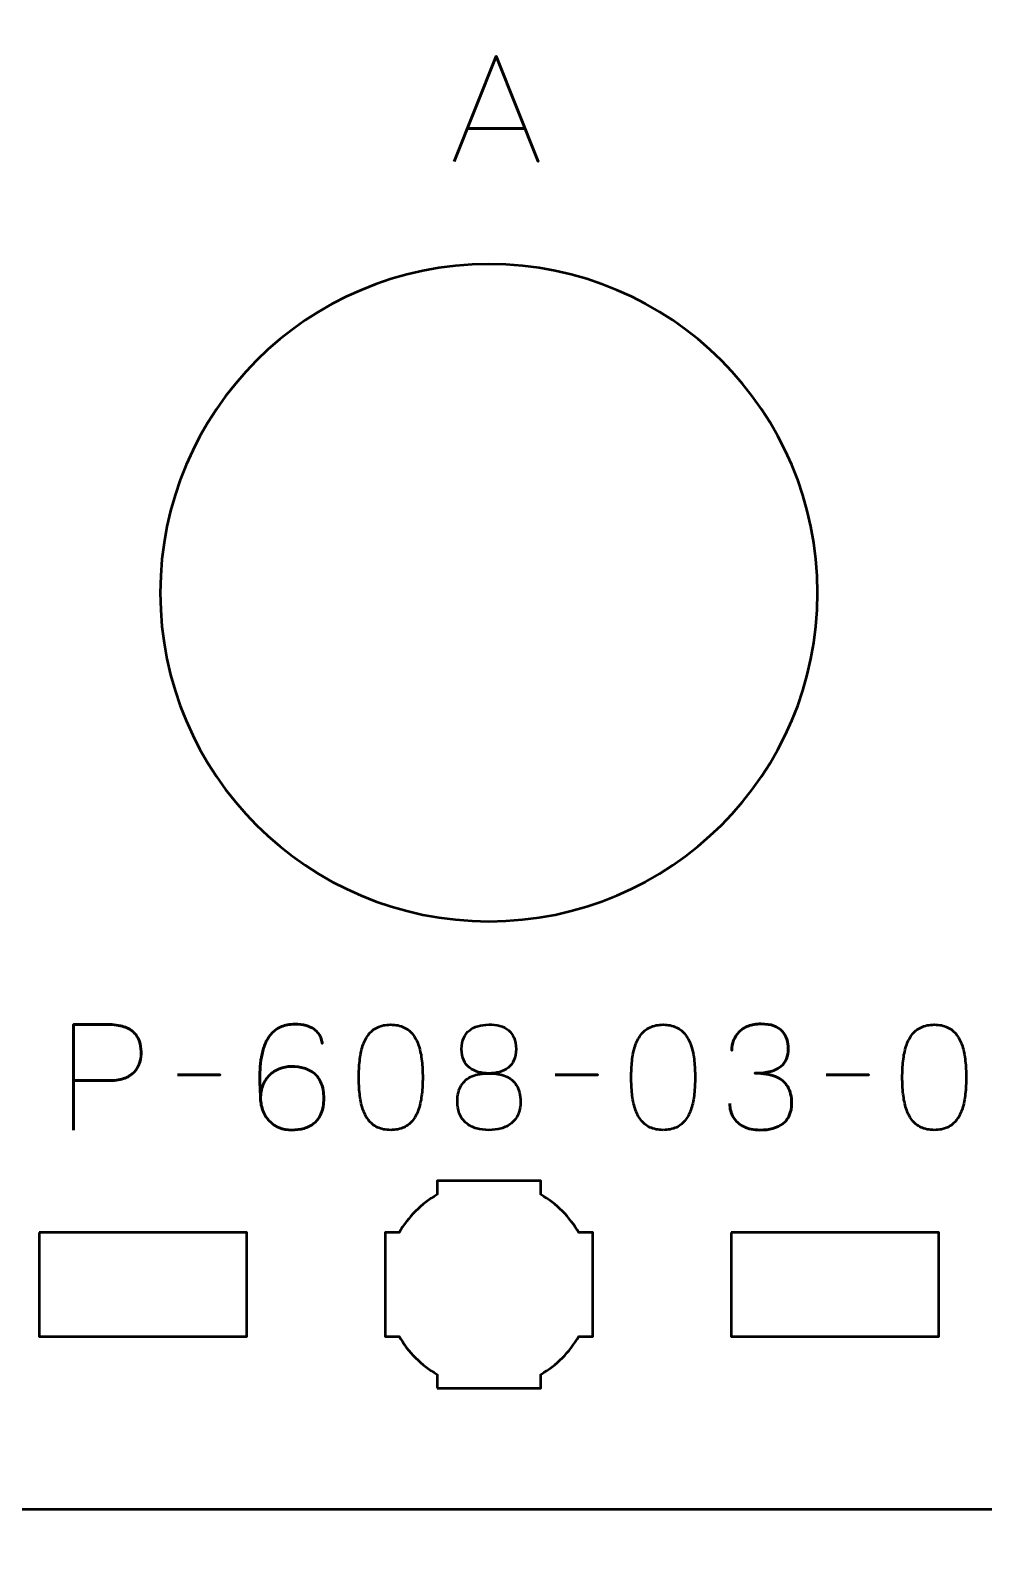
# Model space of a CAD drawing. Header units: centimetres. Extents: x -21 to 0, y -29.7 to 0.
# Drawn here: x -6.825 to -4.07, y -17.125 to -12.724 of the extents above; entities that cross this region are included whole.
import ezdxf

# ---------------------------------------------------------------- set-up
doc = ezdxf.new("R2010")
doc.units = ezdxf.units.CM
doc.header["$MEASUREMENT"] = 0
doc.layers.add('Layer 1', color=7, linetype='Continuous')

msp = doc.modelspace()

# ---------------------------------------------------------------- linework, layer by layer
at = {"layer": 'Layer 1', "color": 1, "lineweight": 53}
msp.add_open_spline([(-21.00003, -29.19995), (-21.00003, -29.19995), (-21.00003, -1.69992), (-21.00003, -1.69992), (-21.00003, -1.69992), (-21.00003, -1.61709), (-20.93286, -1.54992), (-20.85003, -1.54992), (-20.85003, -1.54992), (-20.7672, -1.54992), (-20.70003, -1.48275), (-20.70003, -1.39992), (-20.70003, -1.39992), (-20.70003, -1.31709), (-20.7672, -1.24992), (-20.85003, -1.24992), (-20.85003, -1.24992), (-20.93286, -1.24992), (-21.00003, -1.18275), (-21.00003, -1.09992), (-21.00003, -1.09992), (-21.00003, -1.09992), (-21.00003, -0.49992), (-21.00003, -0.49992), (-21.00003, -0.49992), (-21.00003, -0.22295), (-20.77694, 0.00004), (-20.49994, 0.00004), (-20.49994, 0.00004), (-20.49994, 0.00004), (-0.50008, 0.00004), (-0.50008, 0.00004), (-0.50008, 0.00004), (-0.22294, 0.00004), (0.00002, -0.22295), (0.00002, -0.49992), (0.00002, -0.49992), (0.00002, -0.49992), (0.00002, -29.19995), (0.00002, -29.19995), (0.00002, -29.19995), (0.00002, -29.47695), (-0.22294, -29.70004), (-0.50008, -29.70004), (-0.50008, -29.70004), (-0.50008, -29.70004), (-20.49994, -29.70004), (-20.49994, -29.70004), (-20.49994, -29.70004), (-20.77694, -29.70004), (-21.00003, -29.47695), (-21.00003, -29.19995)], degree=3, knots=[0, 0, 0, 0, 0.0769231, 0.0769231, 0.0769231, 0.0769231, 0.1538462, 0.1538462, 0.1538462, 0.1538462, 0.2307692, 0.2307692, 0.2307692, 0.2307692, 0.3076923, 0.3076923, 0.3076923, 0.3076923, 0.3846154, 0.3846154, 0.3846154, 0.3846154, 0.4615385, 0.4615385, 0.4615385, 0.4615385, 0.5384615, 0.5384615, 0.5384615, 0.5384615, 0.6153846, 0.6153846, 0.6153846, 0.6153846, 0.6923077, 0.6923077, 0.6923077, 0.6923077, 0.7692308, 0.7692308, 0.7692308, 0.7692308, 0.8461538, 0.8461538, 0.8461538, 0.8461538, 0.9230769, 0.9230769, 0.9230769, 0.9230769, 1, 1, 1, 1], dxfattribs=at)
at = {"layer": 'Layer 1', "color": 3, "lineweight": 53}
msp.add_open_spline([(-7.64993, -11.69997), (-7.64993, -11.69997), (-3.35006, -11.69997), (-3.35006, -11.69997), (-3.35006, -11.69997), (-3.07292, -11.69997), (-2.84996, -11.92306), (-2.84996, -12.20006), (-2.84996, -12.20006), (-2.84996, -12.20006), (-2.84996, -16.49993), (-2.84996, -16.49993), (-2.84996, -16.49993), (-2.84996, -16.77707), (-3.07292, -17.00003), (-3.35006, -17.00003), (-3.35006, -17.00003), (-3.35006, -17.00003), (-7.64993, -17.00003), (-7.64993, -17.00003), (-7.64993, -17.00003), (-7.92693, -17.00003), (-8.15002, -16.77707), (-8.15002, -16.49993), (-8.15002, -16.49993), (-8.15002, -16.49993), (-8.15002, -12.20006), (-8.15002, -12.20006), (-8.15002, -12.20006), (-8.15002, -11.92306), (-7.92693, -11.69997), (-7.64993, -11.69997)], degree=3, knots=[0, 0, 0, 0, 0.125, 0.125, 0.125, 0.125, 0.25, 0.25, 0.25, 0.25, 0.375, 0.375, 0.375, 0.375, 0.5, 0.5, 0.5, 0.5, 0.625, 0.625, 0.625, 0.625, 0.75, 0.75, 0.75, 0.75, 0.875, 0.875, 0.875, 0.875, 1, 1, 1, 1], dxfattribs=at)
at = {"layer": 'Layer 1', "color": 5, "lineweight": 53}
for points, knots in [([(-5.60015, -13.10342), (-5.60015, -13.10342), (-5.47908, -12.7982), (-5.47908, -12.7982), (-5.47908, -12.7982), (-5.47908, -12.7982), (-5.35758, -13.10342), (-5.35758, -13.10342), (-5.35758, -13.10342), (-5.35758, -13.10342), (-5.47908, -12.7982), (-5.47908, -12.7982), (-5.47908, -12.7982), (-5.47908, -12.7982), (-5.60015, -13.10342), (-5.60015, -13.10342)], [0, 0, 0, 0, 0.25, 0.25, 0.25, 0.25, 0.5, 0.5, 0.5, 0.5, 0.75, 0.75, 0.75, 0.75, 1, 1, 1, 1]), ([(-5.56205, -13.00732), (-5.56205, -13.00732), (-5.39611, -13.00732), (-5.39611, -13.00732), (-5.39611, -13.00732), (-5.39611, -13.00732), (-5.56205, -13.00732), (-5.56205, -13.00732)], [0, 0, 0, 0, 0.5, 0.5, 0.5, 0.5, 1, 1, 1, 1]), ([(-6.7008, -15.90342), (-6.7008, -15.90342), (-6.7008, -15.5982), (-6.7008, -15.5982), (-6.7008, -15.5982), (-6.7008, -15.5982), (-6.60343, -15.5982), (-6.60343, -15.5982), (-6.60343, -15.5982), (-6.58396, -15.59827), (-6.56795, -15.60046), (-6.55532, -15.60469), (-6.55532, -15.60469), (-6.54276, -15.60885), (-6.53288, -15.61464), (-6.52575, -15.62198), (-6.52575, -15.62198), (-6.51863, -15.62924), (-6.51355, -15.63757), (-6.51044, -15.64695), (-6.51044, -15.64695), (-6.50741, -15.65634), (-6.50565, -15.66614), (-6.50522, -15.67652), (-6.50522, -15.67652), (-6.50473, -15.68689), (-6.50593, -15.69705), (-6.50875, -15.70692), (-6.50875, -15.70692), (-6.51164, -15.7168), (-6.51651, -15.72576), (-6.5235, -15.73381), (-6.5235, -15.73381), (-6.53041, -15.74185), (-6.53979, -15.74827), (-6.55158, -15.753), (-6.55158, -15.753), (-6.56336, -15.75779), (-6.57796, -15.76019), (-6.59539, -15.76033), (-6.59539, -15.76033), (-6.59539, -15.76033), (-6.7008, -15.76033), (-6.7008, -15.76033), (-6.7008, -15.76033), (-6.7008, -15.76033), (-6.59539, -15.76033), (-6.59539, -15.76033), (-6.59539, -15.76033), (-6.57832, -15.76019), (-6.56385, -15.75779), (-6.55214, -15.753), (-6.55214, -15.753), (-6.54036, -15.74827), (-6.53097, -15.74185), (-6.52392, -15.73381), (-6.52392, -15.73381), (-6.51693, -15.72576), (-6.51192, -15.7168), (-6.50896, -15.70692), (-6.50896, -15.70692), (-6.506, -15.69705), (-6.50473, -15.68689), (-6.50522, -15.67652), (-6.50522, -15.67652), (-6.50565, -15.66614), (-6.50741, -15.65634), (-6.51058, -15.64695), (-6.51058, -15.64695), (-6.51369, -15.63757), (-6.51891, -15.62924), (-6.52604, -15.62198), (-6.52604, -15.62198), (-6.53323, -15.61464), (-6.54311, -15.60885), (-6.55567, -15.60469), (-6.55567, -15.60469), (-6.5683, -15.60046), (-6.58417, -15.59827), (-6.60343, -15.5982), (-6.60343, -15.5982), (-6.60343, -15.5982), (-6.7008, -15.5982), (-6.7008, -15.5982), (-6.7008, -15.5982), (-6.7008, -15.5982), (-6.7008, -15.90342), (-6.7008, -15.90342)], [0, 0, 0, 0, 0.0454545, 0.0454545, 0.0454545, 0.0454545, 0.0909091, 0.0909091, 0.0909091, 0.0909091, 0.1363636, 0.1363636, 0.1363636, 0.1363636, 0.1818182, 0.1818182, 0.1818182, 0.1818182, 0.2272727, 0.2272727, 0.2272727, 0.2272727, 0.2727273, 0.2727273, 0.2727273, 0.2727273, 0.3181818, 0.3181818, 0.3181818, 0.3181818, 0.3636364, 0.3636364, 0.3636364, 0.3636364, 0.4090909, 0.4090909, 0.4090909, 0.4090909, 0.4545455, 0.4545455, 0.4545455, 0.4545455, 0.5, 0.5, 0.5, 0.5, 0.5454545, 0.5454545, 0.5454545, 0.5454545, 0.5909091, 0.5909091, 0.5909091, 0.5909091, 0.6363636, 0.6363636, 0.6363636, 0.6363636, 0.6818182, 0.6818182, 0.6818182, 0.6818182, 0.7272727, 0.7272727, 0.7272727, 0.7272727, 0.7727273, 0.7727273, 0.7727273, 0.7727273, 0.8181818, 0.8181818, 0.8181818, 0.8181818, 0.8636364, 0.8636364, 0.8636364, 0.8636364, 0.9090909, 0.9090909, 0.9090909, 0.9090909, 0.9545455, 0.9545455, 0.9545455, 0.9545455, 1, 1, 1, 1]), ([(-6.16021, -15.81156), (-6.16014, -15.79773), (-6.15789, -15.78524), (-6.15337, -15.77395), (-6.15337, -15.77395), (-6.14893, -15.76273), (-6.14265, -15.75307), (-6.13453, -15.74495), (-6.13453, -15.74495), (-6.12649, -15.73691), (-6.11696, -15.7307), (-6.1061, -15.72633), (-6.1061, -15.72633), (-6.09523, -15.72195), (-6.08331, -15.71977), (-6.07047, -15.71969), (-6.07047, -15.71969), (-6.05756, -15.71962), (-6.04549, -15.72125), (-6.03427, -15.72449), (-6.03427, -15.72449), (-6.02305, -15.72767), (-6.01325, -15.73289), (-6.00471, -15.74009), (-6.00471, -15.74009), (-5.99617, -15.74721), (-5.98947, -15.75667), (-5.98467, -15.76845), (-5.98467, -15.76845), (-5.97988, -15.78023), (-5.97741, -15.79455), (-5.97734, -15.81156), (-5.97734, -15.81156), (-5.97741, -15.82856), (-5.97988, -15.84288), (-5.98467, -15.85467), (-5.98467, -15.85467), (-5.98947, -15.86645), (-5.99617, -15.8759), (-6.00471, -15.88303), (-6.00471, -15.88303), (-6.01325, -15.89023), (-6.02305, -15.89545), (-6.03427, -15.89862), (-6.03427, -15.89862), (-6.04549, -15.90187), (-6.05756, -15.90349), (-6.07047, -15.90342), (-6.07047, -15.90342), (-6.08331, -15.90335), (-6.09509, -15.90116), (-6.10589, -15.89679), (-6.10589, -15.89679), (-6.11661, -15.89241), (-6.12592, -15.8862), (-6.1339, -15.87809), (-6.1339, -15.87809), (-6.14187, -15.87005), (-6.14815, -15.86038), (-6.15266, -15.84909), (-6.15266, -15.84909), (-6.15725, -15.83787), (-6.15972, -15.82539), (-6.16021, -15.81156), (-6.16021, -15.81156), (-6.1605, -15.80457), (-6.16085, -15.79625), (-6.16134, -15.78658), (-6.16134, -15.78658), (-6.16184, -15.77684), (-6.16212, -15.76626), (-6.16219, -15.7549), (-6.16219, -15.7549), (-6.16226, -15.74347), (-6.16191, -15.73169), (-6.16099, -15.71962), (-6.16099, -15.71962), (-6.16014, -15.70749), (-6.15845, -15.69556), (-6.15598, -15.68378), (-6.15598, -15.68378), (-6.15351, -15.67207), (-6.14998, -15.66099), (-6.14533, -15.65062), (-6.14533, -15.65062), (-6.14067, -15.64025), (-6.13467, -15.63108), (-6.12726, -15.6231), (-6.12726, -15.6231), (-6.11979, -15.61513), (-6.11068, -15.60885), (-6.09989, -15.60427), (-6.09989, -15.60427), (-6.08909, -15.59975), (-6.07632, -15.59742), (-6.06158, -15.59735), (-6.06158, -15.59735), (-6.04874, -15.59742), (-6.03787, -15.59869), (-6.02884, -15.60116), (-6.02884, -15.60116), (-6.01981, -15.60363), (-6.0124, -15.60695), (-6.00647, -15.61104), (-6.00647, -15.61104), (-6.00062, -15.6152), (-5.99596, -15.61972), (-5.99258, -15.62473), (-5.99258, -15.62473), (-5.98919, -15.62967), (-5.98665, -15.63468), (-5.9851, -15.63969), (-5.9851, -15.63969), (-5.98347, -15.64469), (-5.98242, -15.64935), (-5.98199, -15.65366), (-5.98199, -15.65366), (-5.98242, -15.64935), (-5.98347, -15.64469), (-5.9851, -15.63969), (-5.9851, -15.63969), (-5.98665, -15.63468), (-5.98919, -15.62967), (-5.99258, -15.62473), (-5.99258, -15.62473), (-5.99596, -15.61972), (-6.00062, -15.6152), (-6.00647, -15.61104), (-6.00647, -15.61104), (-6.0124, -15.60695), (-6.01981, -15.60363), (-6.02884, -15.60116), (-6.02884, -15.60116), (-6.03787, -15.59869), (-6.04874, -15.59742), (-6.06158, -15.59735), (-6.06158, -15.59735), (-6.07632, -15.59742), (-6.08909, -15.59975), (-6.09989, -15.60427), (-6.09989, -15.60427), (-6.11068, -15.60885), (-6.11979, -15.61513), (-6.12726, -15.6231), (-6.12726, -15.6231), (-6.13467, -15.63108), (-6.14067, -15.64025), (-6.14533, -15.65062), (-6.14533, -15.65062), (-6.14998, -15.66099), (-6.15351, -15.67207), (-6.15598, -15.68378), (-6.15598, -15.68378), (-6.15845, -15.69556), (-6.16014, -15.70749), (-6.16099, -15.71962), (-6.16099, -15.71962), (-6.16191, -15.73169), (-6.16226, -15.74347), (-6.16219, -15.7549), (-6.16219, -15.7549), (-6.16212, -15.76626), (-6.16184, -15.77684), (-6.16134, -15.78658), (-6.16134, -15.78658), (-6.16085, -15.79625), (-6.1605, -15.80457), (-6.16021, -15.81156), (-6.16021, -15.81156), (-6.15972, -15.82539), (-6.15725, -15.83787), (-6.15266, -15.84909), (-6.15266, -15.84909), (-6.14815, -15.86038), (-6.14187, -15.87005), (-6.1339, -15.87809), (-6.1339, -15.87809), (-6.12592, -15.8862), (-6.11661, -15.89241), (-6.10589, -15.89679), (-6.10589, -15.89679), (-6.09509, -15.90116), (-6.08331, -15.90335), (-6.07047, -15.90342), (-6.07047, -15.90342), (-6.05756, -15.90349), (-6.04549, -15.90187), (-6.03427, -15.89862), (-6.03427, -15.89862), (-6.02305, -15.89545), (-6.01325, -15.89023), (-6.00471, -15.88303), (-6.00471, -15.88303), (-5.99617, -15.8759), (-5.98947, -15.86645), (-5.98467, -15.85467), (-5.98467, -15.85467), (-5.97988, -15.84288), (-5.97741, -15.82856), (-5.97734, -15.81156), (-5.97734, -15.81156), (-5.97741, -15.79455), (-5.97988, -15.78023), (-5.98467, -15.76845), (-5.98467, -15.76845), (-5.98947, -15.75667), (-5.99617, -15.74721), (-6.00471, -15.74009), (-6.00471, -15.74009), (-6.01325, -15.73289), (-6.02305, -15.72767), (-6.03427, -15.72449), (-6.03427, -15.72449), (-6.04549, -15.72125), (-6.05756, -15.71962), (-6.07047, -15.71969), (-6.07047, -15.71969), (-6.08331, -15.71977), (-6.09523, -15.72195), (-6.1061, -15.72633), (-6.1061, -15.72633), (-6.11696, -15.7307), (-6.12649, -15.73691), (-6.13453, -15.74495), (-6.13453, -15.74495), (-6.14265, -15.75307), (-6.14893, -15.76273), (-6.15337, -15.77395), (-6.15337, -15.77395), (-6.15789, -15.78524), (-6.16014, -15.79773), (-6.16021, -15.81156)], [0, 0, 0, 0, 0.0172414, 0.0172414, 0.0172414, 0.0172414, 0.0344828, 0.0344828, 0.0344828, 0.0344828, 0.0517241, 0.0517241, 0.0517241, 0.0517241, 0.0689655, 0.0689655, 0.0689655, 0.0689655, 0.0862069, 0.0862069, 0.0862069, 0.0862069, 0.1034483, 0.1034483, 0.1034483, 0.1034483, 0.1206897, 0.1206897, 0.1206897, 0.1206897, 0.137931, 0.137931, 0.137931, 0.137931, 0.1551724, 0.1551724, 0.1551724, 0.1551724, 0.1724138, 0.1724138, 0.1724138, 0.1724138, 0.1896552, 0.1896552, 0.1896552, 0.1896552, 0.2068966, 0.2068966, 0.2068966, 0.2068966, 0.2241379, 0.2241379, 0.2241379, 0.2241379, 0.2413793, 0.2413793, 0.2413793, 0.2413793, 0.2586207, 0.2586207, 0.2586207, 0.2586207, 0.2758621, 0.2758621, 0.2758621, 0.2758621, 0.2931034, 0.2931034, 0.2931034, 0.2931034, 0.3103448, 0.3103448, 0.3103448, 0.3103448, 0.3275862, 0.3275862, 0.3275862, 0.3275862, 0.3448276, 0.3448276, 0.3448276, 0.3448276, 0.362069, 0.362069, 0.362069, 0.362069, 0.3793103, 0.3793103, 0.3793103, 0.3793103, 0.3965517, 0.3965517, 0.3965517, 0.3965517, 0.4137931, 0.4137931, 0.4137931, 0.4137931, 0.4310345, 0.4310345, 0.4310345, 0.4310345, 0.4482759, 0.4482759, 0.4482759, 0.4482759, 0.4655172, 0.4655172, 0.4655172, 0.4655172, 0.4827586, 0.4827586, 0.4827586, 0.4827586, 0.5, 0.5, 0.5, 0.5, 0.5172414, 0.5172414, 0.5172414, 0.5172414, 0.5344828, 0.5344828, 0.5344828, 0.5344828, 0.5517241, 0.5517241, 0.5517241, 0.5517241, 0.5689655, 0.5689655, 0.5689655, 0.5689655, 0.5862069, 0.5862069, 0.5862069, 0.5862069, 0.6034483, 0.6034483, 0.6034483, 0.6034483, 0.6206897, 0.6206897, 0.6206897, 0.6206897, 0.637931, 0.637931, 0.637931, 0.637931, 0.6551724, 0.6551724, 0.6551724, 0.6551724, 0.6724138, 0.6724138, 0.6724138, 0.6724138, 0.6896552, 0.6896552, 0.6896552, 0.6896552, 0.7068966, 0.7068966, 0.7068966, 0.7068966, 0.7241379, 0.7241379, 0.7241379, 0.7241379, 0.7413793, 0.7413793, 0.7413793, 0.7413793, 0.7586207, 0.7586207, 0.7586207, 0.7586207, 0.7758621, 0.7758621, 0.7758621, 0.7758621, 0.7931034, 0.7931034, 0.7931034, 0.7931034, 0.8103448, 0.8103448, 0.8103448, 0.8103448, 0.8275862, 0.8275862, 0.8275862, 0.8275862, 0.8448276, 0.8448276, 0.8448276, 0.8448276, 0.862069, 0.862069, 0.862069, 0.862069, 0.8793103, 0.8793103, 0.8793103, 0.8793103, 0.8965517, 0.8965517, 0.8965517, 0.8965517, 0.9137931, 0.9137931, 0.9137931, 0.9137931, 0.9310345, 0.9310345, 0.9310345, 0.9310345, 0.9482759, 0.9482759, 0.9482759, 0.9482759, 0.9655172, 0.9655172, 0.9655172, 0.9655172, 0.9827586, 0.9827586, 0.9827586, 0.9827586, 1, 1, 1, 1]), ([(-5.78387, -15.90342), (-5.76906, -15.90335), (-5.75629, -15.90074), (-5.74563, -15.89566), (-5.74563, -15.89566), (-5.73505, -15.89058), (-5.72623, -15.88331), (-5.71918, -15.87407), (-5.71918, -15.87407), (-5.71219, -15.86476), (-5.70669, -15.85375), (-5.7026, -15.84105), (-5.7026, -15.84105), (-5.69857, -15.82835), (-5.69568, -15.81445), (-5.69406, -15.79921), (-5.69406, -15.79921), (-5.69236, -15.78397), (-5.69152, -15.76795), (-5.69159, -15.75102), (-5.69159, -15.75102), (-5.69152, -15.73416), (-5.69236, -15.71814), (-5.69406, -15.70297), (-5.69406, -15.70297), (-5.69568, -15.6878), (-5.69857, -15.67383), (-5.7026, -15.66113), (-5.7026, -15.66113), (-5.70669, -15.6485), (-5.71219, -15.6375), (-5.71918, -15.62811), (-5.71918, -15.62811), (-5.72623, -15.6188), (-5.73505, -15.61153), (-5.74563, -15.60645), (-5.74563, -15.60645), (-5.75629, -15.6013), (-5.76906, -15.59869), (-5.78387, -15.59862), (-5.78387, -15.59862), (-5.79869, -15.59869), (-5.81146, -15.6013), (-5.82212, -15.60645), (-5.82212, -15.60645), (-5.8327, -15.61153), (-5.84152, -15.6188), (-5.84857, -15.62811), (-5.84857, -15.62811), (-5.85556, -15.6375), (-5.86106, -15.6485), (-5.86515, -15.66113), (-5.86515, -15.66113), (-5.86918, -15.67383), (-5.87207, -15.6878), (-5.87369, -15.70297), (-5.87369, -15.70297), (-5.87538, -15.71814), (-5.87623, -15.73416), (-5.87616, -15.75102), (-5.87616, -15.75102), (-5.87623, -15.76795), (-5.87538, -15.78397), (-5.87369, -15.79921), (-5.87369, -15.79921), (-5.87207, -15.81445), (-5.86918, -15.82835), (-5.86515, -15.84105), (-5.86515, -15.84105), (-5.86106, -15.85375), (-5.85556, -15.86476), (-5.84857, -15.87407), (-5.84857, -15.87407), (-5.84152, -15.88331), (-5.8327, -15.89058), (-5.82212, -15.89566), (-5.82212, -15.89566), (-5.81146, -15.90074), (-5.79869, -15.90335), (-5.78387, -15.90342)], [0, 0, 0, 0, 0.05, 0.05, 0.05, 0.05, 0.1, 0.1, 0.1, 0.1, 0.15, 0.15, 0.15, 0.15, 0.2, 0.2, 0.2, 0.2, 0.25, 0.25, 0.25, 0.25, 0.3, 0.3, 0.3, 0.3, 0.35, 0.35, 0.35, 0.35, 0.4, 0.4, 0.4, 0.4, 0.45, 0.45, 0.45, 0.45, 0.5, 0.5, 0.5, 0.5, 0.55, 0.55, 0.55, 0.55, 0.6, 0.6, 0.6, 0.6, 0.65, 0.65, 0.65, 0.65, 0.7, 0.7, 0.7, 0.7, 0.75, 0.75, 0.75, 0.75, 0.8, 0.8, 0.8, 0.8, 0.85, 0.85, 0.85, 0.85, 0.9, 0.9, 0.9, 0.9, 0.95, 0.95, 0.95, 0.95, 1, 1, 1, 1]), ([(-5.78387, -15.90342), (-5.76906, -15.90335), (-5.75629, -15.90074), (-5.74563, -15.89566), (-5.74563, -15.89566), (-5.73505, -15.89058), (-5.72623, -15.88331), (-5.71918, -15.87407), (-5.71918, -15.87407), (-5.71219, -15.86476), (-5.70669, -15.85375), (-5.7026, -15.84105), (-5.7026, -15.84105), (-5.69857, -15.82835), (-5.69568, -15.81445), (-5.69406, -15.79921), (-5.69406, -15.79921), (-5.69236, -15.78397), (-5.69152, -15.76795), (-5.69159, -15.75102), (-5.69159, -15.75102), (-5.69152, -15.73416), (-5.69236, -15.71814), (-5.69406, -15.70297), (-5.69406, -15.70297), (-5.69568, -15.6878), (-5.69857, -15.67383), (-5.7026, -15.66113), (-5.7026, -15.66113), (-5.70669, -15.6485), (-5.71219, -15.6375), (-5.71918, -15.62811), (-5.71918, -15.62811), (-5.72623, -15.6188), (-5.73505, -15.61153), (-5.74563, -15.60645), (-5.74563, -15.60645), (-5.75629, -15.6013), (-5.76906, -15.59869), (-5.78387, -15.59862), (-5.78387, -15.59862), (-5.79869, -15.59869), (-5.81146, -15.6013), (-5.82212, -15.60645), (-5.82212, -15.60645), (-5.8327, -15.61153), (-5.84152, -15.6188), (-5.84857, -15.62811), (-5.84857, -15.62811), (-5.85556, -15.6375), (-5.86106, -15.6485), (-5.86515, -15.66113), (-5.86515, -15.66113), (-5.86918, -15.67383), (-5.87207, -15.6878), (-5.87369, -15.70297), (-5.87369, -15.70297), (-5.87538, -15.71814), (-5.87623, -15.73416), (-5.87616, -15.75102), (-5.87616, -15.75102), (-5.87623, -15.76795), (-5.87538, -15.78397), (-5.87369, -15.79921), (-5.87369, -15.79921), (-5.87207, -15.81445), (-5.86918, -15.82835), (-5.86515, -15.84105), (-5.86515, -15.84105), (-5.86106, -15.85375), (-5.85556, -15.86476), (-5.84857, -15.87407), (-5.84857, -15.87407), (-5.84152, -15.88331), (-5.8327, -15.89058), (-5.82212, -15.89566), (-5.82212, -15.89566), (-5.81146, -15.90074), (-5.79869, -15.90335), (-5.78387, -15.90342)], [0, 0, 0, 0, 0.05, 0.05, 0.05, 0.05, 0.1, 0.1, 0.1, 0.1, 0.15, 0.15, 0.15, 0.15, 0.2, 0.2, 0.2, 0.2, 0.25, 0.25, 0.25, 0.25, 0.3, 0.3, 0.3, 0.3, 0.35, 0.35, 0.35, 0.35, 0.4, 0.4, 0.4, 0.4, 0.45, 0.45, 0.45, 0.45, 0.5, 0.5, 0.5, 0.5, 0.55, 0.55, 0.55, 0.55, 0.6, 0.6, 0.6, 0.6, 0.65, 0.65, 0.65, 0.65, 0.7, 0.7, 0.7, 0.7, 0.75, 0.75, 0.75, 0.75, 0.8, 0.8, 0.8, 0.8, 0.85, 0.85, 0.85, 0.85, 0.9, 0.9, 0.9, 0.9, 0.95, 0.95, 0.95, 0.95, 1, 1, 1, 1]), ([(-5.50024, -15.73959), (-5.48938, -15.73959), (-5.47922, -15.73832), (-5.46969, -15.73578), (-5.46969, -15.73578), (-5.46024, -15.73317), (-5.45191, -15.72908), (-5.44465, -15.7235), (-5.44465, -15.7235), (-5.43745, -15.71793), (-5.43181, -15.71066), (-5.42771, -15.7017), (-5.42771, -15.7017), (-5.42362, -15.69281), (-5.42158, -15.68202), (-5.42151, -15.66932), (-5.42151, -15.66932), (-5.42158, -15.65662), (-5.42355, -15.64575), (-5.42743, -15.63672), (-5.42743, -15.63672), (-5.43131, -15.62769), (-5.43682, -15.62028), (-5.44387, -15.61457), (-5.44387, -15.61457), (-5.45093, -15.60892), (-5.45925, -15.60476), (-5.46885, -15.60215), (-5.46885, -15.60215), (-5.47837, -15.59954), (-5.48889, -15.59841), (-5.50024, -15.59862), (-5.50024, -15.59862), (-5.5116, -15.59876), (-5.52212, -15.60025), (-5.53164, -15.60286), (-5.53164, -15.60286), (-5.54124, -15.60554), (-5.54956, -15.60963), (-5.55662, -15.6152), (-5.55662, -15.6152), (-5.56367, -15.62078), (-5.56918, -15.62804), (-5.57306, -15.63693), (-5.57306, -15.63693), (-5.57694, -15.64589), (-5.57891, -15.65662), (-5.57898, -15.66932), (-5.57898, -15.66932), (-5.57891, -15.68202), (-5.57687, -15.69281), (-5.57277, -15.7017), (-5.57277, -15.7017), (-5.56868, -15.71066), (-5.56304, -15.71793), (-5.55577, -15.7235), (-5.55577, -15.7235), (-5.54857, -15.72908), (-5.54025, -15.73317), (-5.53079, -15.73578), (-5.53079, -15.73578), (-5.52127, -15.73832), (-5.51111, -15.73959), (-5.50024, -15.73959)], [0, 0, 0, 0, 0.0625, 0.0625, 0.0625, 0.0625, 0.125, 0.125, 0.125, 0.125, 0.1875, 0.1875, 0.1875, 0.1875, 0.25, 0.25, 0.25, 0.25, 0.3125, 0.3125, 0.3125, 0.3125, 0.375, 0.375, 0.375, 0.375, 0.4375, 0.4375, 0.4375, 0.4375, 0.5, 0.5, 0.5, 0.5, 0.5625, 0.5625, 0.5625, 0.5625, 0.625, 0.625, 0.625, 0.625, 0.6875, 0.6875, 0.6875, 0.6875, 0.75, 0.75, 0.75, 0.75, 0.8125, 0.8125, 0.8125, 0.8125, 0.875, 0.875, 0.875, 0.875, 0.9375, 0.9375, 0.9375, 0.9375, 1, 1, 1, 1]), ([(-5.50024, -15.73959), (-5.48938, -15.73959), (-5.47922, -15.73832), (-5.46969, -15.73578), (-5.46969, -15.73578), (-5.46024, -15.73317), (-5.45191, -15.72908), (-5.44465, -15.7235), (-5.44465, -15.7235), (-5.43745, -15.71793), (-5.43181, -15.71066), (-5.42771, -15.7017), (-5.42771, -15.7017), (-5.42362, -15.69281), (-5.42158, -15.68202), (-5.42151, -15.66932), (-5.42151, -15.66932), (-5.42158, -15.65662), (-5.42355, -15.64575), (-5.42743, -15.63672), (-5.42743, -15.63672), (-5.43131, -15.62769), (-5.43682, -15.62028), (-5.44387, -15.61457), (-5.44387, -15.61457), (-5.45093, -15.60892), (-5.45925, -15.60476), (-5.46885, -15.60215), (-5.46885, -15.60215), (-5.47837, -15.59954), (-5.48889, -15.59841), (-5.50024, -15.59862), (-5.50024, -15.59862), (-5.5116, -15.59876), (-5.52212, -15.60025), (-5.53164, -15.60286), (-5.53164, -15.60286), (-5.54124, -15.60554), (-5.54956, -15.60963), (-5.55662, -15.6152), (-5.55662, -15.6152), (-5.56367, -15.62078), (-5.56918, -15.62804), (-5.57306, -15.63693), (-5.57306, -15.63693), (-5.57694, -15.64589), (-5.57891, -15.65662), (-5.57898, -15.66932), (-5.57898, -15.66932), (-5.57891, -15.68202), (-5.57687, -15.69281), (-5.57277, -15.7017), (-5.57277, -15.7017), (-5.56868, -15.71066), (-5.56304, -15.71793), (-5.55577, -15.7235), (-5.55577, -15.7235), (-5.54857, -15.72908), (-5.54025, -15.73317), (-5.53079, -15.73578), (-5.53079, -15.73578), (-5.52127, -15.73832), (-5.51111, -15.73959), (-5.50024, -15.73959)], [0, 0, 0, 0, 0.0625, 0.0625, 0.0625, 0.0625, 0.125, 0.125, 0.125, 0.125, 0.1875, 0.1875, 0.1875, 0.1875, 0.25, 0.25, 0.25, 0.25, 0.3125, 0.3125, 0.3125, 0.3125, 0.375, 0.375, 0.375, 0.375, 0.4375, 0.4375, 0.4375, 0.4375, 0.5, 0.5, 0.5, 0.5, 0.5625, 0.5625, 0.5625, 0.5625, 0.625, 0.625, 0.625, 0.625, 0.6875, 0.6875, 0.6875, 0.6875, 0.75, 0.75, 0.75, 0.75, 0.8125, 0.8125, 0.8125, 0.8125, 0.875, 0.875, 0.875, 0.875, 0.9375, 0.9375, 0.9375, 0.9375, 1, 1, 1, 1]), ([(-4.99648, -15.90342), (-4.98167, -15.90335), (-4.9689, -15.90074), (-4.95824, -15.89566), (-4.95824, -15.89566), (-4.94766, -15.89058), (-4.93884, -15.88331), (-4.93179, -15.87407), (-4.93179, -15.87407), (-4.9248, -15.86476), (-4.9193, -15.85375), (-4.91521, -15.84105), (-4.91521, -15.84105), (-4.91118, -15.82835), (-4.90829, -15.81445), (-4.90667, -15.79921), (-4.90667, -15.79921), (-4.90497, -15.78397), (-4.90413, -15.76795), (-4.9042, -15.75102), (-4.9042, -15.75102), (-4.90413, -15.73416), (-4.90497, -15.71814), (-4.90667, -15.70297), (-4.90667, -15.70297), (-4.90829, -15.6878), (-4.91118, -15.67383), (-4.91521, -15.66113), (-4.91521, -15.66113), (-4.9193, -15.6485), (-4.9248, -15.6375), (-4.93179, -15.62811), (-4.93179, -15.62811), (-4.93884, -15.6188), (-4.94766, -15.61153), (-4.95824, -15.60645), (-4.95824, -15.60645), (-4.9689, -15.6013), (-4.98167, -15.59869), (-4.99648, -15.59862), (-4.99648, -15.59862), (-5.0113, -15.59869), (-5.02407, -15.6013), (-5.03473, -15.60645), (-5.03473, -15.60645), (-5.04531, -15.61153), (-5.05413, -15.6188), (-5.06118, -15.62811), (-5.06118, -15.62811), (-5.06817, -15.6375), (-5.07367, -15.6485), (-5.07776, -15.66113), (-5.07776, -15.66113), (-5.08179, -15.67383), (-5.08468, -15.6878), (-5.0863, -15.70297), (-5.0863, -15.70297), (-5.08799, -15.71814), (-5.08884, -15.73416), (-5.08877, -15.75102), (-5.08877, -15.75102), (-5.08884, -15.76795), (-5.08799, -15.78397), (-5.0863, -15.79921), (-5.0863, -15.79921), (-5.08468, -15.81445), (-5.08179, -15.82835), (-5.07776, -15.84105), (-5.07776, -15.84105), (-5.07367, -15.85375), (-5.06817, -15.86476), (-5.06118, -15.87407), (-5.06118, -15.87407), (-5.05413, -15.88331), (-5.04531, -15.89058), (-5.03473, -15.89566), (-5.03473, -15.89566), (-5.02407, -15.90074), (-5.0113, -15.90335), (-4.99648, -15.90342)], [0, 0, 0, 0, 0.05, 0.05, 0.05, 0.05, 0.1, 0.1, 0.1, 0.1, 0.15, 0.15, 0.15, 0.15, 0.2, 0.2, 0.2, 0.2, 0.25, 0.25, 0.25, 0.25, 0.3, 0.3, 0.3, 0.3, 0.35, 0.35, 0.35, 0.35, 0.4, 0.4, 0.4, 0.4, 0.45, 0.45, 0.45, 0.45, 0.5, 0.5, 0.5, 0.5, 0.55, 0.55, 0.55, 0.55, 0.6, 0.6, 0.6, 0.6, 0.65, 0.65, 0.65, 0.65, 0.7, 0.7, 0.7, 0.7, 0.75, 0.75, 0.75, 0.75, 0.8, 0.8, 0.8, 0.8, 0.85, 0.85, 0.85, 0.85, 0.9, 0.9, 0.9, 0.9, 0.95, 0.95, 0.95, 0.95, 1, 1, 1, 1]), ([(-4.99648, -15.90342), (-4.98167, -15.90335), (-4.9689, -15.90074), (-4.95824, -15.89566), (-4.95824, -15.89566), (-4.94766, -15.89058), (-4.93884, -15.88331), (-4.93179, -15.87407), (-4.93179, -15.87407), (-4.9248, -15.86476), (-4.9193, -15.85375), (-4.91521, -15.84105), (-4.91521, -15.84105), (-4.91118, -15.82835), (-4.90829, -15.81445), (-4.90667, -15.79921), (-4.90667, -15.79921), (-4.90497, -15.78397), (-4.90413, -15.76795), (-4.9042, -15.75102), (-4.9042, -15.75102), (-4.90413, -15.73416), (-4.90497, -15.71814), (-4.90667, -15.70297), (-4.90667, -15.70297), (-4.90829, -15.6878), (-4.91118, -15.67383), (-4.91521, -15.66113), (-4.91521, -15.66113), (-4.9193, -15.6485), (-4.9248, -15.6375), (-4.93179, -15.62811), (-4.93179, -15.62811), (-4.93884, -15.6188), (-4.94766, -15.61153), (-4.95824, -15.60645), (-4.95824, -15.60645), (-4.9689, -15.6013), (-4.98167, -15.59869), (-4.99648, -15.59862), (-4.99648, -15.59862), (-5.0113, -15.59869), (-5.02407, -15.6013), (-5.03473, -15.60645), (-5.03473, -15.60645), (-5.04531, -15.61153), (-5.05413, -15.6188), (-5.06118, -15.62811), (-5.06118, -15.62811), (-5.06817, -15.6375), (-5.07367, -15.6485), (-5.07776, -15.66113), (-5.07776, -15.66113), (-5.08179, -15.67383), (-5.08468, -15.6878), (-5.0863, -15.70297), (-5.0863, -15.70297), (-5.08799, -15.71814), (-5.08884, -15.73416), (-5.08877, -15.75102), (-5.08877, -15.75102), (-5.08884, -15.76795), (-5.08799, -15.78397), (-5.0863, -15.79921), (-5.0863, -15.79921), (-5.08468, -15.81445), (-5.08179, -15.82835), (-5.07776, -15.84105), (-5.07776, -15.84105), (-5.07367, -15.85375), (-5.06817, -15.86476), (-5.06118, -15.87407), (-5.06118, -15.87407), (-5.05413, -15.88331), (-5.04531, -15.89058), (-5.03473, -15.89566), (-5.03473, -15.89566), (-5.02407, -15.90074), (-5.0113, -15.90335), (-4.99648, -15.90342)], [0, 0, 0, 0, 0.05, 0.05, 0.05, 0.05, 0.1, 0.1, 0.1, 0.1, 0.15, 0.15, 0.15, 0.15, 0.2, 0.2, 0.2, 0.2, 0.25, 0.25, 0.25, 0.25, 0.3, 0.3, 0.3, 0.3, 0.35, 0.35, 0.35, 0.35, 0.4, 0.4, 0.4, 0.4, 0.45, 0.45, 0.45, 0.45, 0.5, 0.5, 0.5, 0.5, 0.55, 0.55, 0.55, 0.55, 0.6, 0.6, 0.6, 0.6, 0.65, 0.65, 0.65, 0.65, 0.7, 0.7, 0.7, 0.7, 0.75, 0.75, 0.75, 0.75, 0.8, 0.8, 0.8, 0.8, 0.85, 0.85, 0.85, 0.85, 0.9, 0.9, 0.9, 0.9, 0.95, 0.95, 0.95, 0.95, 1, 1, 1, 1]), ([(-4.80387, -15.8268), (-4.8038, -15.84204), (-4.80027, -15.8553), (-4.79329, -15.8668), (-4.79329, -15.8668), (-4.7863, -15.87823), (-4.77635, -15.88719), (-4.76337, -15.89361), (-4.76337, -15.89361), (-4.75039, -15.90003), (-4.7348, -15.90328), (-4.71666, -15.90342), (-4.71666, -15.90342), (-4.70305, -15.90342), (-4.6907, -15.90201), (-4.67948, -15.89905), (-4.67948, -15.89905), (-4.66833, -15.89608), (-4.65874, -15.8915), (-4.65062, -15.88522), (-4.65062, -15.88522), (-4.64251, -15.87894), (-4.6363, -15.87082), (-4.63186, -15.86095), (-4.63186, -15.86095), (-4.62748, -15.851), (-4.6253, -15.83907), (-4.62523, -15.8251), (-4.62523, -15.8251), (-4.62515, -15.80648), (-4.62896, -15.79074), (-4.63651, -15.77797), (-4.63651, -15.77797), (-4.64406, -15.7652), (-4.65578, -15.75561), (-4.67151, -15.74905), (-4.67151, -15.74905), (-4.68724, -15.74248), (-4.70742, -15.73917), (-4.7319, -15.73917), (-4.7319, -15.73917), (-4.71363, -15.73924), (-4.69832, -15.73755), (-4.68583, -15.73409), (-4.68583, -15.73409), (-4.67341, -15.73063), (-4.66347, -15.72576), (-4.65599, -15.71941), (-4.65599, -15.71941), (-4.64851, -15.71313), (-4.64308, -15.70565), (-4.63983, -15.69705), (-4.63983, -15.69705), (-4.63651, -15.68851), (-4.63489, -15.67913), (-4.63496, -15.6689), (-4.63496, -15.6689), (-4.63489, -15.65866), (-4.6363, -15.64921), (-4.63912, -15.64046), (-4.63912, -15.64046), (-4.64188, -15.63171), (-4.64639, -15.62402), (-4.65253, -15.61746), (-4.65253, -15.61746), (-4.65867, -15.6109), (-4.66678, -15.60575), (-4.67673, -15.60208), (-4.67673, -15.60208), (-4.68675, -15.59841), (-4.69896, -15.59658), (-4.71328, -15.59651), (-4.71328, -15.59651), (-4.72753, -15.59658), (-4.74002, -15.59869), (-4.7506, -15.60279), (-4.7506, -15.60279), (-4.76126, -15.60688), (-4.77, -15.61245), (-4.77706, -15.61958), (-4.77706, -15.61958), (-4.78404, -15.6267), (-4.78927, -15.63482), (-4.79272, -15.64399), (-4.79272, -15.64399), (-4.79625, -15.65316), (-4.79794, -15.6629), (-4.79794, -15.67313), (-4.79794, -15.67313), (-4.79794, -15.6629), (-4.79625, -15.65316), (-4.79272, -15.64399), (-4.79272, -15.64399), (-4.78927, -15.63482), (-4.78404, -15.6267), (-4.77706, -15.61958), (-4.77706, -15.61958), (-4.77, -15.61245), (-4.76126, -15.60688), (-4.7506, -15.60279), (-4.7506, -15.60279), (-4.74002, -15.59869), (-4.72753, -15.59658), (-4.71328, -15.59651), (-4.71328, -15.59651), (-4.69896, -15.59658), (-4.68675, -15.59841), (-4.67673, -15.60208), (-4.67673, -15.60208), (-4.66678, -15.60575), (-4.65867, -15.6109), (-4.65253, -15.61746), (-4.65253, -15.61746), (-4.64639, -15.62402), (-4.64188, -15.63171), (-4.63912, -15.64046), (-4.63912, -15.64046), (-4.6363, -15.64921), (-4.63489, -15.65866), (-4.63496, -15.6689), (-4.63496, -15.6689), (-4.63489, -15.67913), (-4.63651, -15.68851), (-4.63983, -15.69705), (-4.63983, -15.69705), (-4.64308, -15.70565), (-4.64851, -15.71313), (-4.65599, -15.71941), (-4.65599, -15.71941), (-4.66347, -15.72576), (-4.67341, -15.73063), (-4.68583, -15.73409), (-4.68583, -15.73409), (-4.69832, -15.73755), (-4.71363, -15.73924), (-4.7319, -15.73917), (-4.7319, -15.73917), (-4.70742, -15.73917), (-4.68724, -15.74248), (-4.67151, -15.74905), (-4.67151, -15.74905), (-4.65578, -15.75561), (-4.64406, -15.7652), (-4.63651, -15.77797), (-4.63651, -15.77797), (-4.62896, -15.79074), (-4.62515, -15.80648), (-4.62523, -15.8251), (-4.62523, -15.8251), (-4.6253, -15.83907), (-4.62748, -15.851), (-4.63186, -15.86095), (-4.63186, -15.86095), (-4.6363, -15.87082), (-4.64251, -15.87894), (-4.65062, -15.88522), (-4.65062, -15.88522), (-4.65874, -15.8915), (-4.66833, -15.89608), (-4.67948, -15.89905), (-4.67948, -15.89905), (-4.6907, -15.90201), (-4.70305, -15.90342), (-4.71666, -15.90342), (-4.71666, -15.90342), (-4.7348, -15.90328), (-4.75039, -15.90003), (-4.76337, -15.89361), (-4.76337, -15.89361), (-4.77635, -15.88719), (-4.7863, -15.87823), (-4.79329, -15.8668), (-4.79329, -15.8668), (-4.80027, -15.8553), (-4.8038, -15.84204), (-4.80387, -15.8268)], [0, 0, 0, 0, 0.0227273, 0.0227273, 0.0227273, 0.0227273, 0.0454545, 0.0454545, 0.0454545, 0.0454545, 0.0681818, 0.0681818, 0.0681818, 0.0681818, 0.0909091, 0.0909091, 0.0909091, 0.0909091, 0.1136364, 0.1136364, 0.1136364, 0.1136364, 0.1363636, 0.1363636, 0.1363636, 0.1363636, 0.1590909, 0.1590909, 0.1590909, 0.1590909, 0.1818182, 0.1818182, 0.1818182, 0.1818182, 0.2045455, 0.2045455, 0.2045455, 0.2045455, 0.2272727, 0.2272727, 0.2272727, 0.2272727, 0.25, 0.25, 0.25, 0.25, 0.2727273, 0.2727273, 0.2727273, 0.2727273, 0.2954545, 0.2954545, 0.2954545, 0.2954545, 0.3181818, 0.3181818, 0.3181818, 0.3181818, 0.3409091, 0.3409091, 0.3409091, 0.3409091, 0.3636364, 0.3636364, 0.3636364, 0.3636364, 0.3863636, 0.3863636, 0.3863636, 0.3863636, 0.4090909, 0.4090909, 0.4090909, 0.4090909, 0.4318182, 0.4318182, 0.4318182, 0.4318182, 0.4545455, 0.4545455, 0.4545455, 0.4545455, 0.4772727, 0.4772727, 0.4772727, 0.4772727, 0.5, 0.5, 0.5, 0.5, 0.5227273, 0.5227273, 0.5227273, 0.5227273, 0.5454545, 0.5454545, 0.5454545, 0.5454545, 0.5681818, 0.5681818, 0.5681818, 0.5681818, 0.5909091, 0.5909091, 0.5909091, 0.5909091, 0.6136364, 0.6136364, 0.6136364, 0.6136364, 0.6363636, 0.6363636, 0.6363636, 0.6363636, 0.6590909, 0.6590909, 0.6590909, 0.6590909, 0.6818182, 0.6818182, 0.6818182, 0.6818182, 0.7045455, 0.7045455, 0.7045455, 0.7045455, 0.7272727, 0.7272727, 0.7272727, 0.7272727, 0.75, 0.75, 0.75, 0.75, 0.7727273, 0.7727273, 0.7727273, 0.7727273, 0.7954545, 0.7954545, 0.7954545, 0.7954545, 0.8181818, 0.8181818, 0.8181818, 0.8181818, 0.8409091, 0.8409091, 0.8409091, 0.8409091, 0.8636364, 0.8636364, 0.8636364, 0.8636364, 0.8863636, 0.8863636, 0.8863636, 0.8863636, 0.9090909, 0.9090909, 0.9090909, 0.9090909, 0.9318182, 0.9318182, 0.9318182, 0.9318182, 0.9545455, 0.9545455, 0.9545455, 0.9545455, 0.9772727, 0.9772727, 0.9772727, 0.9772727, 1, 1, 1, 1]), ([(-4.2129, -15.90342), (-4.19809, -15.90335), (-4.18532, -15.90074), (-4.17466, -15.89566), (-4.17466, -15.89566), (-4.16408, -15.89058), (-4.15526, -15.88331), (-4.14821, -15.87407), (-4.14821, -15.87407), (-4.14122, -15.86476), (-4.13572, -15.85375), (-4.13163, -15.84105), (-4.13163, -15.84105), (-4.1276, -15.82835), (-4.12471, -15.81445), (-4.12309, -15.79921), (-4.12309, -15.79921), (-4.12139, -15.78397), (-4.12055, -15.76795), (-4.12062, -15.75102), (-4.12062, -15.75102), (-4.12055, -15.73416), (-4.12139, -15.71814), (-4.12309, -15.70297), (-4.12309, -15.70297), (-4.12471, -15.6878), (-4.1276, -15.67383), (-4.13163, -15.66113), (-4.13163, -15.66113), (-4.13572, -15.6485), (-4.14122, -15.6375), (-4.14821, -15.62811), (-4.14821, -15.62811), (-4.15526, -15.6188), (-4.16408, -15.61153), (-4.17466, -15.60645), (-4.17466, -15.60645), (-4.18532, -15.6013), (-4.19809, -15.59869), (-4.2129, -15.59862), (-4.2129, -15.59862), (-4.22772, -15.59869), (-4.24049, -15.6013), (-4.25115, -15.60645), (-4.25115, -15.60645), (-4.26173, -15.61153), (-4.27055, -15.6188), (-4.2776, -15.62811), (-4.2776, -15.62811), (-4.28459, -15.6375), (-4.29009, -15.6485), (-4.29418, -15.66113), (-4.29418, -15.66113), (-4.29821, -15.67383), (-4.3011, -15.6878), (-4.30272, -15.70297), (-4.30272, -15.70297), (-4.30441, -15.71814), (-4.30526, -15.73416), (-4.30519, -15.75102), (-4.30519, -15.75102), (-4.30526, -15.76795), (-4.30441, -15.78397), (-4.30272, -15.79921), (-4.30272, -15.79921), (-4.3011, -15.81445), (-4.29821, -15.82835), (-4.29418, -15.84105), (-4.29418, -15.84105), (-4.29009, -15.85375), (-4.28459, -15.86476), (-4.2776, -15.87407), (-4.2776, -15.87407), (-4.27055, -15.88331), (-4.26173, -15.89058), (-4.25115, -15.89566), (-4.25115, -15.89566), (-4.24049, -15.90074), (-4.22772, -15.90335), (-4.2129, -15.90342)], [0, 0, 0, 0, 0.05, 0.05, 0.05, 0.05, 0.1, 0.1, 0.1, 0.1, 0.15, 0.15, 0.15, 0.15, 0.2, 0.2, 0.2, 0.2, 0.25, 0.25, 0.25, 0.25, 0.3, 0.3, 0.3, 0.3, 0.35, 0.35, 0.35, 0.35, 0.4, 0.4, 0.4, 0.4, 0.45, 0.45, 0.45, 0.45, 0.5, 0.5, 0.5, 0.5, 0.55, 0.55, 0.55, 0.55, 0.6, 0.6, 0.6, 0.6, 0.65, 0.65, 0.65, 0.65, 0.7, 0.7, 0.7, 0.7, 0.75, 0.75, 0.75, 0.75, 0.8, 0.8, 0.8, 0.8, 0.85, 0.85, 0.85, 0.85, 0.9, 0.9, 0.9, 0.9, 0.95, 0.95, 0.95, 0.95, 1, 1, 1, 1]), ([(-4.2129, -15.90342), (-4.19809, -15.90335), (-4.18532, -15.90074), (-4.17466, -15.89566), (-4.17466, -15.89566), (-4.16408, -15.89058), (-4.15526, -15.88331), (-4.14821, -15.87407), (-4.14821, -15.87407), (-4.14122, -15.86476), (-4.13572, -15.85375), (-4.13163, -15.84105), (-4.13163, -15.84105), (-4.1276, -15.82835), (-4.12471, -15.81445), (-4.12309, -15.79921), (-4.12309, -15.79921), (-4.12139, -15.78397), (-4.12055, -15.76795), (-4.12062, -15.75102), (-4.12062, -15.75102), (-4.12055, -15.73416), (-4.12139, -15.71814), (-4.12309, -15.70297), (-4.12309, -15.70297), (-4.12471, -15.6878), (-4.1276, -15.67383), (-4.13163, -15.66113), (-4.13163, -15.66113), (-4.13572, -15.6485), (-4.14122, -15.6375), (-4.14821, -15.62811), (-4.14821, -15.62811), (-4.15526, -15.6188), (-4.16408, -15.61153), (-4.17466, -15.60645), (-4.17466, -15.60645), (-4.18532, -15.6013), (-4.19809, -15.59869), (-4.2129, -15.59862), (-4.2129, -15.59862), (-4.22772, -15.59869), (-4.24049, -15.6013), (-4.25115, -15.60645), (-4.25115, -15.60645), (-4.26173, -15.61153), (-4.27055, -15.6188), (-4.2776, -15.62811), (-4.2776, -15.62811), (-4.28459, -15.6375), (-4.29009, -15.6485), (-4.29418, -15.66113), (-4.29418, -15.66113), (-4.29821, -15.67383), (-4.3011, -15.6878), (-4.30272, -15.70297), (-4.30272, -15.70297), (-4.30441, -15.71814), (-4.30526, -15.73416), (-4.30519, -15.75102), (-4.30519, -15.75102), (-4.30526, -15.76795), (-4.30441, -15.78397), (-4.30272, -15.79921), (-4.30272, -15.79921), (-4.3011, -15.81445), (-4.29821, -15.82835), (-4.29418, -15.84105), (-4.29418, -15.84105), (-4.29009, -15.85375), (-4.28459, -15.86476), (-4.2776, -15.87407), (-4.2776, -15.87407), (-4.27055, -15.88331), (-4.26173, -15.89058), (-4.25115, -15.89566), (-4.25115, -15.89566), (-4.24049, -15.90074), (-4.22772, -15.90335), (-4.2129, -15.90342)], [0, 0, 0, 0, 0.05, 0.05, 0.05, 0.05, 0.1, 0.1, 0.1, 0.1, 0.15, 0.15, 0.15, 0.15, 0.2, 0.2, 0.2, 0.2, 0.25, 0.25, 0.25, 0.25, 0.3, 0.3, 0.3, 0.3, 0.35, 0.35, 0.35, 0.35, 0.4, 0.4, 0.4, 0.4, 0.45, 0.45, 0.45, 0.45, 0.5, 0.5, 0.5, 0.5, 0.55, 0.55, 0.55, 0.55, 0.6, 0.6, 0.6, 0.6, 0.65, 0.65, 0.65, 0.65, 0.7, 0.7, 0.7, 0.7, 0.75, 0.75, 0.75, 0.75, 0.8, 0.8, 0.8, 0.8, 0.85, 0.85, 0.85, 0.85, 0.9, 0.9, 0.9, 0.9, 0.95, 0.95, 0.95, 0.95, 1, 1, 1, 1]), ([(-6.40024, -15.74382), (-6.40024, -15.74382), (-6.27705, -15.74382), (-6.27705, -15.74382), (-6.27705, -15.74382), (-6.27705, -15.74382), (-6.40024, -15.74382), (-6.40024, -15.74382)], [0, 0, 0, 0, 0.5, 0.5, 0.5, 0.5, 1, 1, 1, 1]), ([(-5.50024, -15.90342), (-5.48754, -15.90342), (-5.47569, -15.90194), (-5.46468, -15.89883), (-5.46468, -15.89883), (-5.45368, -15.89573), (-5.44401, -15.89086), (-5.43562, -15.88423), (-5.43562, -15.88423), (-5.42729, -15.87767), (-5.42073, -15.8692), (-5.416, -15.85876), (-5.416, -15.85876), (-5.41127, -15.84839), (-5.40888, -15.8359), (-5.40881, -15.82129), (-5.40881, -15.82129), (-5.40895, -15.80189), (-5.41276, -15.78616), (-5.42031, -15.77416), (-5.42031, -15.77416), (-5.42785, -15.7621), (-5.43844, -15.75335), (-5.45206, -15.74778), (-5.45206, -15.74778), (-5.46574, -15.74227), (-5.48176, -15.73952), (-5.50024, -15.73959), (-5.50024, -15.73959), (-5.51866, -15.73952), (-5.53475, -15.74227), (-5.54829, -15.74778), (-5.54829, -15.74778), (-5.56191, -15.75335), (-5.57242, -15.7621), (-5.5799, -15.77416), (-5.5799, -15.77416), (-5.58738, -15.78616), (-5.59119, -15.80189), (-5.59126, -15.82129), (-5.59126, -15.82129), (-5.59119, -15.8359), (-5.58879, -15.84839), (-5.58406, -15.85876), (-5.58406, -15.85876), (-5.57934, -15.8692), (-5.57285, -15.87767), (-5.56445, -15.88423), (-5.56445, -15.88423), (-5.55612, -15.89086), (-5.54653, -15.89573), (-5.53552, -15.89883), (-5.53552, -15.89883), (-5.52459, -15.90194), (-5.5128, -15.90342), (-5.50024, -15.90342)], [0, 0, 0, 0, 0.0714286, 0.0714286, 0.0714286, 0.0714286, 0.1428571, 0.1428571, 0.1428571, 0.1428571, 0.2142857, 0.2142857, 0.2142857, 0.2142857, 0.2857143, 0.2857143, 0.2857143, 0.2857143, 0.3571429, 0.3571429, 0.3571429, 0.3571429, 0.4285714, 0.4285714, 0.4285714, 0.4285714, 0.5, 0.5, 0.5, 0.5, 0.5714286, 0.5714286, 0.5714286, 0.5714286, 0.6428571, 0.6428571, 0.6428571, 0.6428571, 0.7142857, 0.7142857, 0.7142857, 0.7142857, 0.7857143, 0.7857143, 0.7857143, 0.7857143, 0.8571429, 0.8571429, 0.8571429, 0.8571429, 0.9285714, 0.9285714, 0.9285714, 0.9285714, 1, 1, 1, 1]), ([(-5.50024, -15.90342), (-5.48754, -15.90342), (-5.47569, -15.90194), (-5.46468, -15.89883), (-5.46468, -15.89883), (-5.45368, -15.89573), (-5.44401, -15.89086), (-5.43562, -15.88423), (-5.43562, -15.88423), (-5.42729, -15.87767), (-5.42073, -15.8692), (-5.416, -15.85876), (-5.416, -15.85876), (-5.41127, -15.84839), (-5.40888, -15.8359), (-5.40881, -15.82129), (-5.40881, -15.82129), (-5.40895, -15.80189), (-5.41276, -15.78616), (-5.42031, -15.77416), (-5.42031, -15.77416), (-5.42785, -15.7621), (-5.43844, -15.75335), (-5.45206, -15.74778), (-5.45206, -15.74778), (-5.46574, -15.74227), (-5.48176, -15.73952), (-5.50024, -15.73959), (-5.50024, -15.73959), (-5.51866, -15.73952), (-5.53475, -15.74227), (-5.54829, -15.74778), (-5.54829, -15.74778), (-5.56191, -15.75335), (-5.57242, -15.7621), (-5.5799, -15.77416), (-5.5799, -15.77416), (-5.58738, -15.78616), (-5.59119, -15.80189), (-5.59126, -15.82129), (-5.59126, -15.82129), (-5.59119, -15.8359), (-5.58879, -15.84839), (-5.58406, -15.85876), (-5.58406, -15.85876), (-5.57934, -15.8692), (-5.57285, -15.87767), (-5.56445, -15.88423), (-5.56445, -15.88423), (-5.55612, -15.89086), (-5.54653, -15.89573), (-5.53552, -15.89883), (-5.53552, -15.89883), (-5.52459, -15.90194), (-5.5128, -15.90342), (-5.50024, -15.90342)], [0, 0, 0, 0, 0.0714286, 0.0714286, 0.0714286, 0.0714286, 0.1428571, 0.1428571, 0.1428571, 0.1428571, 0.2142857, 0.2142857, 0.2142857, 0.2142857, 0.2857143, 0.2857143, 0.2857143, 0.2857143, 0.3571429, 0.3571429, 0.3571429, 0.3571429, 0.4285714, 0.4285714, 0.4285714, 0.4285714, 0.5, 0.5, 0.5, 0.5, 0.5714286, 0.5714286, 0.5714286, 0.5714286, 0.6428571, 0.6428571, 0.6428571, 0.6428571, 0.7142857, 0.7142857, 0.7142857, 0.7142857, 0.7857143, 0.7857143, 0.7857143, 0.7857143, 0.8571429, 0.8571429, 0.8571429, 0.8571429, 0.9285714, 0.9285714, 0.9285714, 0.9285714, 1, 1, 1, 1]), ([(-5.3089, -15.74382), (-5.3089, -15.74382), (-5.18571, -15.74382), (-5.18571, -15.74382), (-5.18571, -15.74382), (-5.18571, -15.74382), (-5.3089, -15.74382), (-5.3089, -15.74382)], [0, 0, 0, 0, 0.5, 0.5, 0.5, 0.5, 1, 1, 1, 1]), ([(-4.52532, -15.74382), (-4.52532, -15.74382), (-4.40213, -15.74382), (-4.40213, -15.74382), (-4.40213, -15.74382), (-4.40213, -15.74382), (-4.52532, -15.74382), (-4.52532, -15.74382)], [0, 0, 0, 0, 0.5, 0.5, 0.5, 0.5, 1, 1, 1, 1])]:
    msp.add_open_spline(points, degree=3, knots=knots, dxfattribs=at)
at = {"layer": 'Layer 1', "color": 250, "lineweight": 53}
msp.add_open_spline([(-5.49999, -13.4), (-4.9754, -13.4), (-4.54999, -13.82541), (-4.54999, -14.35), (-4.54999, -14.35), (-4.54999, -14.87459), (-4.9754, -15.3), (-5.49999, -15.3), (-5.49999, -15.3), (-6.02458, -15.3), (-6.44999, -14.87459), (-6.44999, -14.35), (-6.44999, -14.35), (-6.44999, -13.82541), (-6.02458, -13.4), (-5.49999, -13.4)], degree=3, knots=[0, 0, 0, 0, 0.25, 0.25, 0.25, 0.25, 0.5, 0.5, 0.5, 0.5, 0.75, 0.75, 0.75, 0.75, 1, 1, 1, 1], dxfattribs=at)
at = {"layer": 'Layer 1', "lineweight": 53}
for points, knots in [([(-5.64998, -16.65006), (-5.64998, -16.65006), (-5.64998, -16.60988), (-5.64998, -16.60988), (-5.64998, -16.60988), (-5.69552, -16.58355), (-5.73348, -16.5456), (-5.75983, -16.50007), (-5.75983, -16.50007), (-5.75983, -16.50007), (-5.79998, -16.50007), (-5.79998, -16.50007), (-5.79998, -16.50007), (-5.79998, -16.50007), (-5.79998, -16.35155), (-5.79998, -16.35155), (-5.79998, -16.35155), (-5.79998, -16.35155), (-5.8, -16.35), (-5.8, -16.35), (-5.8, -16.35), (-5.8, -16.35), (-5.79998, -16.34845), (-5.79998, -16.34845), (-5.79998, -16.34845), (-5.79998, -16.34845), (-5.79998, -16.20006), (-5.79998, -16.20006), (-5.79998, -16.20006), (-5.79998, -16.20006), (-5.75988, -16.20006), (-5.75988, -16.20006), (-5.75988, -16.20006), (-5.73353, -16.15449), (-5.69554, -16.11649), (-5.64998, -16.09013), (-5.64998, -16.09013), (-5.64998, -16.09013), (-5.64998, -16.05005), (-5.64998, -16.05005), (-5.64998, -16.05005), (-5.64998, -16.05005), (-5.50464, -16.05005), (-5.50464, -16.05005), (-5.50464, -16.05005), (-5.50464, -16.05005), (-5.5, -16.04999), (-5.5, -16.04999), (-5.5, -16.04999), (-5.5, -16.04999), (-5.49535, -16.05005), (-5.49535, -16.05005), (-5.49535, -16.05005), (-5.49535, -16.05005), (-5.34997, -16.05005), (-5.34997, -16.05005), (-5.34997, -16.05005), (-5.34997, -16.05005), (-5.34997, -16.09013), (-5.34997, -16.09013), (-5.34997, -16.09013), (-5.3044, -16.11649), (-5.26643, -16.15449), (-5.24009, -16.20006), (-5.24009, -16.20006), (-5.24009, -16.20006), (-5.19997, -16.20006), (-5.19997, -16.20006), (-5.19997, -16.20006), (-5.19997, -16.20006), (-5.19997, -16.50007), (-5.19997, -16.50007), (-5.19997, -16.50007), (-5.19997, -16.50007), (-5.24014, -16.50007), (-5.24014, -16.50007), (-5.24014, -16.50007), (-5.26648, -16.5456), (-5.30444, -16.58355), (-5.34997, -16.60988), (-5.34997, -16.60988), (-5.34997, -16.60988), (-5.34997, -16.65006), (-5.34997, -16.65006), (-5.34997, -16.65006), (-5.34997, -16.65006), (-5.64998, -16.65006), (-5.64998, -16.65006)], [0, 0, 0, 0, 0.0454545, 0.0454545, 0.0454545, 0.0454545, 0.0909091, 0.0909091, 0.0909091, 0.0909091, 0.1363636, 0.1363636, 0.1363636, 0.1363636, 0.1818182, 0.1818182, 0.1818182, 0.1818182, 0.2272727, 0.2272727, 0.2272727, 0.2272727, 0.2727273, 0.2727273, 0.2727273, 0.2727273, 0.3181818, 0.3181818, 0.3181818, 0.3181818, 0.3636364, 0.3636364, 0.3636364, 0.3636364, 0.4090909, 0.4090909, 0.4090909, 0.4090909, 0.4545455, 0.4545455, 0.4545455, 0.4545455, 0.5, 0.5, 0.5, 0.5, 0.5454545, 0.5454545, 0.5454545, 0.5454545, 0.5909091, 0.5909091, 0.5909091, 0.5909091, 0.6363636, 0.6363636, 0.6363636, 0.6363636, 0.6818182, 0.6818182, 0.6818182, 0.6818182, 0.7272727, 0.7272727, 0.7272727, 0.7272727, 0.7727273, 0.7727273, 0.7727273, 0.7727273, 0.8181818, 0.8181818, 0.8181818, 0.8181818, 0.8636364, 0.8636364, 0.8636364, 0.8636364, 0.9090909, 0.9090909, 0.9090909, 0.9090909, 0.9545455, 0.9545455, 0.9545455, 0.9545455, 1, 1, 1, 1]), ([(-6.79998, -16.19993), (-6.79998, -16.19993), (-6.19997, -16.19993), (-6.19997, -16.19993), (-6.19997, -16.19993), (-6.19997, -16.19993), (-6.19997, -16.49993), (-6.19997, -16.49993), (-6.19997, -16.49993), (-6.19997, -16.49993), (-6.79998, -16.49993), (-6.79998, -16.49993), (-6.79998, -16.49993), (-6.79998, -16.49993), (-6.79998, -16.19993), (-6.79998, -16.19993)], [0, 0, 0, 0, 0.25, 0.25, 0.25, 0.25, 0.5, 0.5, 0.5, 0.5, 0.75, 0.75, 0.75, 0.75, 1, 1, 1, 1]), ([(-4.80001, -16.19993), (-4.80001, -16.19993), (-4.20001, -16.19993), (-4.20001, -16.19993), (-4.20001, -16.19993), (-4.20001, -16.19993), (-4.20001, -16.49993), (-4.20001, -16.49993), (-4.20001, -16.49993), (-4.20001, -16.49993), (-4.80001, -16.49993), (-4.80001, -16.49993), (-4.80001, -16.49993), (-4.80001, -16.49993), (-4.80001, -16.19993), (-4.80001, -16.19993)], [0, 0, 0, 0, 0.25, 0.25, 0.25, 0.25, 0.5, 0.5, 0.5, 0.5, 0.75, 0.75, 0.75, 0.75, 1, 1, 1, 1])]:
    msp.add_open_spline(points, degree=3, knots=knots, dxfattribs=at)

doc.saveas('drawing.dxf')
